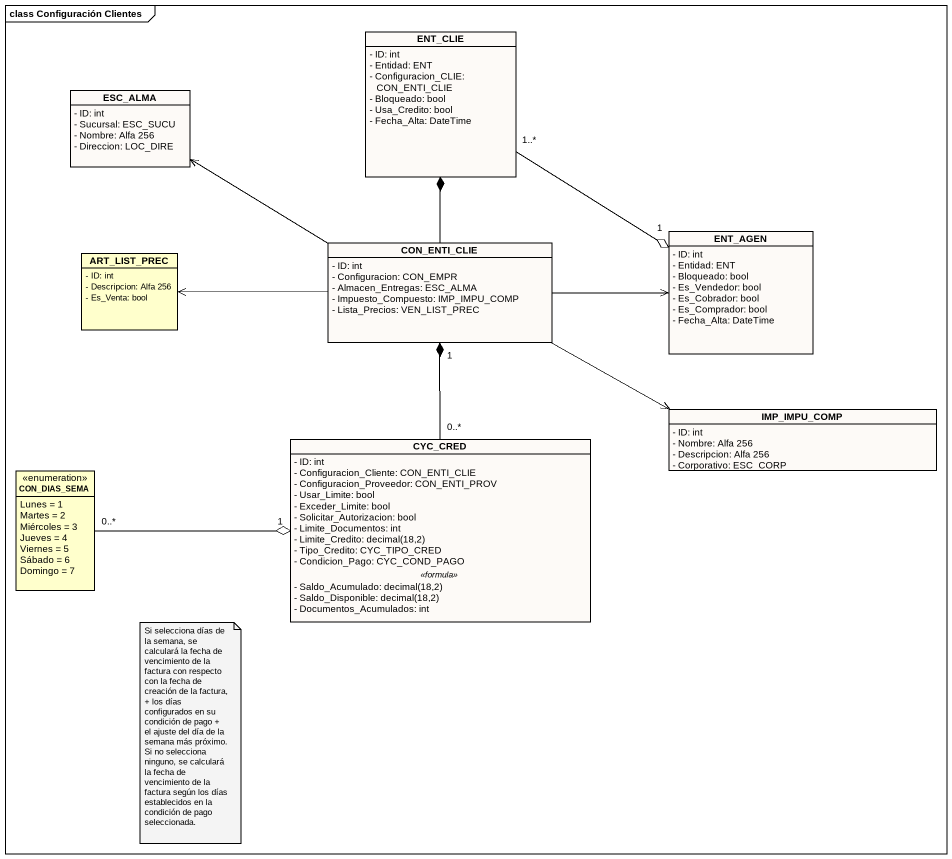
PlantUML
@startuml
mainframe class Configuración Clientes
hide circle
hide empty members
skinparam classAttributeIconSize 0
class ENT_CLIE #FDFAF7 {
  - ID: int
  - Entidad: ENT
  - Configuracion_CLIE: CON_ENTI_CLIE
  - Bloqueado: bool
  - Usa_Credito: bool
  - Fecha_Alta: DateTime
}
class ESC_ALMA #FDFAF7 {
  - ID: int
  - Sucursal: ESC_SUCU
  - Nombre: Alfa 256
  - Direccion: LOC_DIRE
}
class ART_LIST_PREC {
  - ID: int
  - Descripcion: Alfa 256
  - Es_Venta: bool
}
class CON_ENTI_CLIE #FDFAF7 {
  - ID: int
  - Configuracion: CON_EMPR
  - Almacen_Entregas: ESC_ALMA
  - Impuesto_Compuesto: IMP_IMPU_COMP
  - Lista_Precios: VEN_LIST_PREC
}
class ENT_AGEN #FDFAF7 {
  - ID: int
  - Entidad: ENT
  - Bloqueado: bool
  - Es_Vendedor: bool
  - Es_Cobrador: bool
  - Es_Comprador: bool
  - Fecha_Alta: DateTime
}
class IMP_IMPU_COMP #FDFAF7 {
  - ID: int
  - Nombre: Alfa 256
  - Descripcion: Alfa 256
  - Corporativo: ESC_CORP
}
class CYC_CRED #FDFAF7 {
  - ID: int
  - Configuracion_Cliente: CON_ENTI_CLIE
  - Configuracion_Proveedor: CON_ENTI_PROV
  - Usar_Limite: bool
  - Exceder_Limite: bool
  - Solicitar_Autorizacion: bool
  - Limite_Documentos: int
  {field} - Limite_Credito: decimal(18,2)
  - Tipo_Credito: CYC_TIPO_CRED
  - Condicion_Pago: CYC_COND_PAGO
  .. <<formula>> ..
  {field} - Saldo_Acumulado: decimal(18,2)
  {field} - Saldo_Disponible: decimal(18,2)
  - Documentos_Acumulados: int
}
enum CON_DIAS_SEMA {
  Lunes = 1
  Martes = 2
  Miércoles = 3
  Jueves = 4
  Viernes = 5
  Sábado = 6
  Domingo = 7
}
ENT_CLIE "1..*" --o "1" ENT_AGEN
CON_ENTI_CLIE -up-* ENT_CLIE
CON_ENTI_CLIE -left-> ESC_ALMA
CON_ENTI_CLIE -left-> ART_LIST_PREC
CON_ENTI_CLIE -right-> ENT_AGEN
CON_ENTI_CLIE -right-> IMP_IMPU_COMP
CYC_CRED "0..*" -up-* "1" CON_ENTI_CLIE
CON_DIAS_SEMA "0..*" -right-o "1" CYC_CRED
note as N1
  Si selecciona días de la semana, se calculará la fecha de vencimiento de la factura con respecto con la fecha de creación de la factura, + los días configurados en su condición de pago + el ajuste del día de la semana más próximo.
  Si no selecciona ninguno, se calculará la fecha de vencimiento de la factura según los días establecidos en la condición de pago seleccionada.
end note
@enduml
